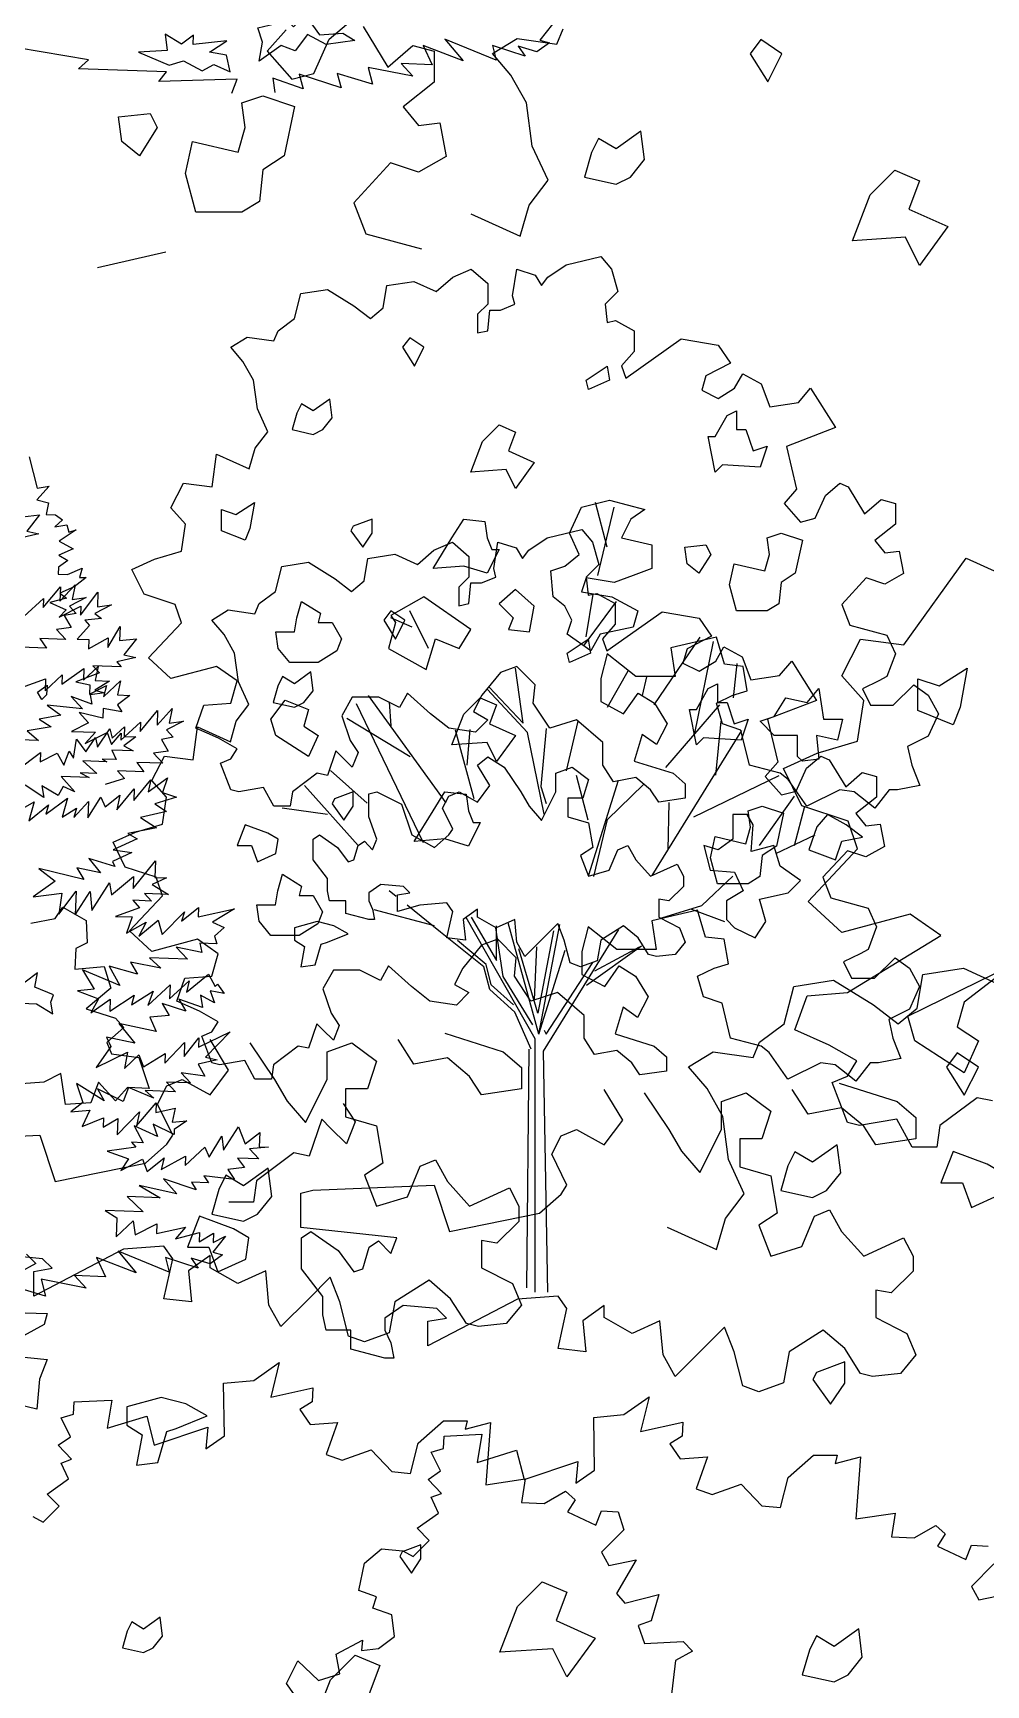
# Model space of a CAD drawing. Header units: inches. Extents: x -11 to 128, y 7 to 56.
# Drawn here: x 45.723 to 46.203, y 22.481 to 23.313 of the extents above; entities that cross this region are included whole.
import ezdxf

# ---------------------------------------------------------------- set-up
doc = ezdxf.new("R2010")
doc.units = ezdxf.units.IN
doc.header["$MEASUREMENT"] = 0
doc.layers.add('CAY', color=94, linetype='Continuous')
doc.layers.add('CAY-3', color=61, linetype='Continuous')
picture_1 = doc.add_image_def('image1.jpg', size_in_pixel=(1680, 1093))

# ---------------------------------------------------------------- blocks, each defined once
blk = doc.blocks.new('A$C76451831')
at = {"layer": 'CAY'}
for p, q in [((1171.5, 1857.3), (1178, 1895)), ((1178, 1895), (1223.4, 1902.1)), ((1223.4, 1902.1), (1261.1, 1885)), ((1022.3, 1839.6), (1033, 1881.5)), ((1033, 1881.5), (1077.8, 1888.5)), ((1077.8, 1888.5), (1122.6, 1860.8)), ((1122.6, 1860.8), (1150.3, 1839.6)), ((1150.3, 1839.6), (1171.5, 1857.3)), ((994.6, 1818.9), (1022.3, 1839.6)), ((987.6, 1801.8), (994.6, 1818.9)), ((915, 1791.2), (942.7, 1808.3)), ((942.7, 1808.3), (987.6, 1801.8)), ((935.7, 1767), (915, 1791.2)), ((953.4, 1735.8), (935.7, 1767)), ((959.8, 1687.4), (953.4, 1735.8)), ((977.5, 1649), (959.8, 1687.4)), ((956.3, 1621.3), (977.5, 1649)), ((946.3, 1586.5), (956.3, 1621.3)), ((890.9, 1611.3), (946.3, 1586.5)), ((1916.2, 1541.7), (1940.4, 1562.3)), ((1867.9, 1552.3), (1846.6, 1528.1)), ((1899.1, 1503.3), (1916.2, 1541.7)), ((1954.5, 1555.8), (1982.2, 1510.4)), ((2099.4, 1525.5), (2127.1, 1542.6)), ((2127.1, 1542.6), (2171.9, 1536.1)), ((2171.9, 1536.1), (2179, 1553.2)), ((1846.6, 1528.1), (1874.3, 1496.9)), ((1982.2, 1510.4), (2010, 1534.6)), ((2010, 1534.6), (2034.1, 1528.1)), ((2034.1, 1528.1), (2034.1, 1493.3)), ((2120, 1501.3), (2099.4, 1525.5)), ((1874.3, 1496.9), (1899.1, 1503.3)), ((2034.1, 1493.3), (1999.3, 1465.6)), ((2137.7, 1470.1), (2120, 1501.3)), ((1999.3, 1465.6), (2016.4, 1445)), ((2144.2, 1421.7), (2137.7, 1470.1)), ((2016.4, 1445), (2040.6, 1447.9)), ((2040.6, 1447.9), (2047.7, 1410.1)), ((2047.7, 1410.1), (2016.4, 1392.5)), ((2161.9, 1383.3), (2144.2, 1421.7)), ((1985.2, 1403.1), (1943.9, 1358.2)), ((2016.4, 1392.5), (1985.2, 1403.1)), ((2140.7, 1355.6), (2161.9, 1383.3)), ((1943.9, 1358.2), (1957.5, 1323.4)), ((2130.6, 1320.8), (2140.7, 1355.6)), ((2075.2, 1345.6), (2130.6, 1320.8)), ((1957.5, 1323.4), (2020, 1306.3)), ((1732.8, 1302.8), (1656.2, 1285.1)), ((5949.7, 1306.8), (5958.9, 1271.5)), ((5972.1, 1273.8), (5958.5, 1258.4)), ((5958.9, 1271.5), (5972.1, 1273.8)), ((5958.5, 1258.4), (5971.5, 1255.2)), ((5971.5, 1255.2), (5968.8, 1242.2)), ((5968.8, 1242.2), (5979.2, 1241.8)), ((5987.1, 1236.1), (5978.7, 1228.2)), ((5978.7, 1228.2), (5991.9, 1230.5)), ((5979.2, 1241.8), (5987.1, 1236.1)), ((6002.6, 1224.7), (5983.6, 1212.2)), ((5991.9, 1230.5), (5994.4, 1222.3)), ((5994.4, 1222.3), (6002.6, 1224.7)), ((5983.6, 1212.2), (5999.1, 1203.5)), ((5993.3, 1190.6), (5982.6, 1182.8)), ((5999.1, 1203.5), (5983, 1196.4)), ((5983, 1196.4), (5993.3, 1190.6)), ((5982.6, 1182.8), (5982.3, 1175.1)), ((5982.3, 1175.1), (5992.7, 1174.7)), ((5992.7, 1174.7), (6009.3, 1181.8)), ((6013.9, 1171.3), (6000.4, 1160.8)), ((6009.3, 1181.8), (6006.2, 1171.5)), ((6006.2, 1171.5), (6013.9, 1171.3)), ((6000.4, 1160.8), (5984.3, 1153.7)), ((5984.3, 1153.7), (5991.8, 1148)), ((6007.4, 1128.9), (6026.9, 1154.9)), ((6026.9, 1154.9), (6026.3, 1138.6)), ((5991.8, 1148), (5973, 1143.2)), ((5973, 1143.2), (5991.3, 1134.9)), ((5983.3, 1127), (6007.8, 1139.3)), ((5991.3, 1134.9), (5983.3, 1127)), ((6007.8, 1139.3), (6007.4, 1128.9)), ((6042.3, 1140.8), (6023.3, 1131)), ((6023.3, 1131), (6030.9, 1125.3)), ((6026.3, 1138.6), (6042.3, 1140.8)), ((6017.4, 1117.6), (6003.8, 1102.2)), ((6030.9, 1125.3), (6012.2, 1123.3)), ((6012.2, 1123.3), (6017.4, 1117.6)), ((6037.9, 1092.9), (6051.8, 1116.4)), ((6051.8, 1116.4), (6051.3, 1100.6)), ((6003.8, 1102.2), (6016.9, 1101.8)), ((6016.5, 1091.4), (6038.3, 1103.8)), ((6016.9, 1101.8), (6016.5, 1091.4)), ((6038.3, 1103.8), (6037.9, 1092.9)), ((6051.3, 1100.6), (6070.4, 1102.6)), ((6070.4, 1102.6), (6056.2, 1084.5)), ((6069.6, 1081.4), (6048.2, 1076.7)), ((6048.2, 1076.7), (6053, 1071.1)), ((6056.2, 1084.5), (6069.6, 1081.4)), ((6028.7, 1064.2), (6002.1, 1054.3)), ((6053, 1071.1), (6021.3, 1072.2)), ((6021.3, 1072.2), (6028.7, 1064.2)), ((6002.1, 1054.3), (6017.8, 1051)), ((6017.8, 1051), (6017.5, 1040.6)), ((6017.5, 1040.6), (6036.4, 1050.3)), ((6033.2, 1037.3), (6052.4, 1055.2)), ((6036.4, 1050.3), (6033.2, 1037.3)), ((6062.7, 1039), (6048.8, 1028.6)), ((6052.4, 1055.2), (6049.1, 1039.5)), ((6049.1, 1039.5), (6062.7, 1039)), ((2228.3, 971.5), (2215.1, 1021.6)), ((6032.8, 1024.2), (6032.4, 1013.3)), ((6053.9, 1020.7), (6032.8, 1024.2)), ((6048.8, 1028.6), (6053.9, 1020.7)), ((6074.5, 998.7), (6093.9, 1022)), ((6093.3, 1005.7), (6110.2, 1024.2)), ((6093.9, 1022), (6093.3, 1005.7)), ((6110.2, 1024.2), (6107, 1008)), ((2217.8, 939.8), (2236.3, 1016.3)), ((6016.3, 1008.4), (5997.4, 998.7)), ((6005.9, 1019.7), (6016.3, 1008.4)), ((6032.4, 1013.3), (6005.9, 1019.7)), ((6052.8, 988.6), (6074.8, 1009.1)), ((6074.8, 1009.1), (6074.5, 998.7)), ((6122.9, 1010.1), (6104, 1000.4)), ((6107, 1008), (6122.9, 1010.1)), ((5997.4, 998.7), (6024.1, 997.7)), ((6024.1, 997.7), (6012.8, 985)), ((6012.8, 985), (6037.3, 997.3)), ((6037.3, 997.3), (6042.2, 983.9)), ((6042.2, 983.9), (6053.1, 996.7)), ((6053.1, 996.7), (6052.8, 988.6)), ((6111.4, 992), (6098.2, 989.7)), ((6098.2, 989.7), (6105.9, 976.3)), ((6104, 1000.4), (6111.4, 992)), ((6105.9, 976.3), (6089.5, 974.1)), ((6089.5, 974.1), (6099.9, 962.9)), ((6056.8, 945.8), (6035.2, 938.9)), ((6078.3, 953.2), (6048.9, 954.2)), ((6048.9, 954.2), (6056.8, 945.8)), ((6070.5, 963.9), (6078.3, 953.2)), ((6099.9, 962.9), (6070.5, 963.9)), ((2201.9, 860.6), (2238.9, 910.7)), ((2204.6, 871.1), (2212.5, 918.7)), ((2009.3, 881.7), (1985.5, 892.2)), ((2027.8, 857.9), (2006.6, 900.2)), ((2281, 794.5), (2332.5, 870.4)), ((2326.2, 761), (2347.8, 865.6)), ((2491.6, 827), (2512.8, 868.3)), ((2512.8, 868.3), (2561.2, 861.8)), ((2134, 774), (2125.3, 835.7)), ((2370.1, 802.5), (2374.1, 840.9)), ((2228.6, 791.9), (2251.7, 832.8)), ((2268, 805.1), (2272.9, 825.9)), ((2516.4, 799.3), (2491.6, 827)), ((2047.7, 684.5), (1960.2, 805.1)), ((1985.8, 770.9), (1983.8, 797.9)), ((2138.7, 763.4), (2093.5, 812.2)), ((2095.8, 814.5), (2134, 774)), ((2509.3, 753.8), (2516.4, 799.3)), ((2007, 736.3), (1936.2, 779.1)), ((2022.3, 639.8), (1946.8, 795.6)), ((2294.3, 724.1), (2354.9, 794.5)), ((2079.1, 689), (2057.9, 766.3)), ((2071.1, 726.8), (2074.5, 766.9)), ((2157.5, 671.8), (2138.7, 763.4)), ((2159.9, 768.1), (2154, 702.8)), ((2182.7, 720.5), (2195.7, 776.4)), ((2278.7, 602.9), (2379.6, 765.8)), ((2350.1, 715.8), (2356.4, 776.4)), ((2463.9, 740.3), (2509.3, 753.8)), ((2426.2, 723.2), (2463.9, 740.3)), ((2446.8, 681.3), (2426.2, 723.2)), ((1958.8, 684.4), (1917.8, 720.8)), ((2207.6, 603.7), (2240.9, 709.9)), ((2228.7, 665.9), (2269.2, 705.2)), ((2325.4, 669), (2421.3, 715.4)), ((1948.8, 636.8), (1888.7, 704)), ((2154, 702.8), (2159.9, 684)), ((2399.3, 636.8), (2438.6, 692.2)), ((1914.2, 671.4), (1863.5, 678.5)), ((2296.7, 631.7), (2297.9, 685.1)), ((2438.6, 636.8), (2450, 680.8)), ((2498.7, 664.2), (2446.8, 681.3)), ((2213.4, 601.8), (2228.7, 665.9)), ((2509.3, 632.9), (2498.7, 664.2)), ((2417.8, 627.7), (2461.8, 648.6)), ((2334.4, 569.5), (2369.4, 602.2)), ((1991.5, 579.5), (1983.4, 586)), ((2034.5, 546.7), (1966.9, 564.4)), ((2041.2, 539.6), (2003.7, 569.7)), ((2289.6, 555.4), (2334.4, 569.5)), ((2323, 565.2), (2360, 551.4)), ((2089.9, 500.7), (2041.2, 539.6)), ((2147.3, 419.7), (2069.9, 556)), ((2075.8, 556.2), (2104.1, 507.8)), ((2102.9, 544.4), (2111.2, 489.7)), ((2104.1, 507.8), (2104.1, 546.7)), ((2151.6, 424.8), (2117.3, 549.9)), ((2168.2, 540.8), (2150.5, 448.4)), ((2151.6, 424.8), (2175, 548.1)), ((2156.8, 405.9), (2241.3, 542.4)), ((2092.3, 503.1), (2060.4, 530.2)), ((2150.5, 448.4), (2129.2, 520.8)), ((2146.9, 463.7), (2149.3, 523.1)), ((2151.6, 424.8), (2181.2, 519.2)), ((2205.1, 479.9), (2266.8, 524.3)), ((2214.5, 496), (2264.5, 523.1)), ((2096.6, 475.1), (2089.9, 500.7)), ((2098.2, 480.3), (2092.3, 503.1)), ((2159.9, 424.8), (2212.2, 505.4)), ((2111.2, 489.7), (2144.6, 435.4)), ((2124.5, 449.6), (2096.6, 475.1)), ((2123.3, 457.8), (2098.2, 480.3)), ((2143, 408.3), (2124.5, 449.6)), ((2157.5, 429.5), (2159.9, 424.8)), ((2138.3, 140.1), (2140.6, 408.3)), ((2147.3, 135.4), (2147.3, 419.7)), ((2161.5, 135.4), (2156.8, 405.9)), ((5756.7, 77.6), (5742.5, 59.6)), ((5693.7, 37.2), (5636.1, 60.6)), ((5636.1, 60.6), (5656.5, 36.3)), ((5753.3, 56.5), (5739.3, 46.5)), ((5742.5, 59.6), (5753.3, 56.5)), ((5236, 37.4), (5156.3, 51)), ((5224.8, 27.3), (5236, 37.4)), ((5656.5, 36.3), (5611.8, 53.7)), ((5611.8, 53.7), (5621.9, 32)), ((5726, 41.5), (5689.3, 53.7)), ((5689.3, 53.7), (5693.7, 37.2)), ((5739.3, 46.5), (5718.3, 52.7)), ((5718.3, 52.7), (5726, 41.5)), ((5323.5, 23.9), (5224.8, 27.3)), ((5314.9, 13.3), (5323.5, 23.9)), ((5472.5, 21.4), (5476.9, 4.9)), ((5519.5, 6.1), (5472.5, 21.4)), ((5515.1, 22.2), (5519.5, 6.1)), ((5554.6, 10.4), (5515.1, 22.2)), ((5600.2, 19.2), (5549.8, 29.1)), ((5549.8, 29.1), (5554.6, 10.4)), ((5621.9, 32), (5587.1, 33.3)), ((5587.1, 33.3), (5600.2, 19.2)), ((5402.9, 15.7), (5314.9, 13.3)), ((5396.9, 0), (5402.9, 15.7)), ((5476.9, 4.9), (5442.9, 17)), ((5442.9, 17), (5445, 1))]:
    blk.add_line(p, q, dxfattribs=at)
for points in [[(5010.2, 1892.9), (5020.7, 1882.3), (5001.7, 1871.8)], [(4996.5, 1827.5), (5033.4, 1826.4), (5030.2, 1813.8), (4995.4, 1794.8)], [(5000.7, 1777.9), (5033.4, 1774.7), (5024.9, 1752.6), (5021.8, 1718.9), (4988, 1727.3)], [(5017.5, 1598.4), (5029.1, 1592), (5047.1, 1610), (5033.4, 1623.7), (5057.6, 1640.6), (5049.2, 1658.5), (5060.8, 1662.7), (5046, 1678.5), (5059.7, 1688), (5049.2, 1709.1), (5062.9, 1713.3), (5063.9, 1727), (5106.1, 1729.1), (5100.9, 1697.5), (5145.2, 1711.2), (5153.6, 1678.5), (5213.7, 1698.6), (5211.6, 1674.3), (5232.7, 1689.1), (5231.6, 1748.1), (5265.4, 1751.3), (5293.9, 1771.3), (5284.4, 1732.3), (5331.8, 1742.9), (5330.8, 1727), (5317.1, 1718.6), (5328.7, 1701.7), (5359.3, 1703.8), (5346.6, 1668), (5364.5, 1661.6), (5397.2, 1673.2), (5420.4, 1649), (5441.5, 1646.9), (5450, 1680.6), (5478.4, 1705.9), (5504.8, 1705.9), (5502.7, 1696.5), (5531.2, 1703.8), (5525.9, 1634.2), (5570.2, 1640.6), (5566, 1614.2), (5591.3, 1613.1), (5615.5, 1626.8), (5626.1, 1617.3), (5617.7, 1603.6), (5649.3, 1588.9), (5655.6, 1604.7), (5674.6, 1603.6), (5680.9, 1583.6), (5655.6, 1558.3), (5664.1, 1543.5), (5694.7, 1549.8), (5672.5, 1511.9), (5682, 1501.3), (5720, 1510.8), (5711.5, 1481.3), (5696.8, 1476), (5704.1, 1456), (5747.4, 1458.1), (5757.9, 1447.5), (5738.9, 1437), (5733.7, 1392.7)], [(472, 1087.8), (463.5, 1099.4), (476.2, 1124.7), (499.4, 1102.6), (523.6, 1110), (519.4, 1132.1), (549, 1147.9), (547.9, 1136.3), (566.9, 1138.4), (584.8, 1152.1), (581.7, 1176.4), (560.6, 1183.8), (564.8, 1196.4), (544.7, 1203.8), (551.1, 1234.4), (570.1, 1250.2), (594.3, 1248.1), (605.9, 1241.8), (623.8, 1259.7), (610.1, 1273.4), (634.4, 1290.3), (625.9, 1308.2), (637.6, 1312.5), (622.8, 1328.3), (636.5, 1337.8), (625.9, 1358.9), (639.7, 1363.1), (640.7, 1376.8), (682.9, 1378.9), (677.6, 1347.3), (721.9, 1361), (730.4, 1328.3), (790.5, 1348.3), (788.4, 1324.1), (809.5, 1338.8), (808.4, 1397.9), (842.2, 1401.1), (870.6, 1421.1), (861.1, 1382.1), (908.6, 1392.6), (907.6, 1376.8), (893.8, 1368.4), (905.4, 1351.5), (936, 1353.6), (923.4, 1317.7), (941.3, 1311.4), (974, 1323), (997.2, 1298.7), (1018.3, 1296.6), (1026.7, 1330.4), (1055.2, 1355.7), (1081.6, 1355.7), (1079.5, 1346.2), (1107.9, 1353.6), (1102.7, 1284), (1147, 1290.3), (1142.7, 1263.9), (1168.1, 1262.9), (1192.3, 1276.6), (1202.9, 1267.1), (1194.4, 1253.4), (1226.1, 1238.6), (1232.4, 1254.5), (1251.4, 1253.4)], [(1257.7, 1233.4), (1232.4, 1208), (1240.8, 1193.3), (1271.4, 1199.6)], [(1572, 1005.6), (1591.1, 1007.7), (1576.9, 989.6), (1590.4, 986.4), (1568.9, 981.7)], [(1573.5, 893.6), (1595.6, 914.1), (1595.2, 903.7), (1614.6, 927.1), (1614, 910.8), (1631, 929.2), (1627.7, 913), (1643.6, 915.2), (1624.7, 905.4), (1632.1, 897), (1618.9, 894.7), (1626.6, 881.3), (1610.2, 879.2), (1620.7, 867.9), (1591.3, 868.9), (1599.1, 858.2), (1569.6, 859.3)], [(1570.8, 813.9), (1597.8, 823.8), (1597.4, 810.2), (1616.6, 828.2), (1616.2, 817.7), (1640.9, 835.5), (1640.4, 822.3), (1656.8, 837.6), (1653.5, 821.9), (1669.8, 821.3), (1653.1, 811), (1663.9, 807.9), (1648, 805.8), (1649.9, 795.3), (1626.6, 803.8), (1639.3, 790.2), (1599.5, 794.3), (1615, 782.9), (1590.8, 778.7), (1604.1, 770.1), (1577.2, 765.6), (1590, 754.7), (1558.3, 755.8)], [(1564.8, 720.7), (1592.2, 741.1), (1591.9, 730.6), (1610.8, 740.4), (1618.5, 727), (1624.5, 742.7), (1629.2, 734.8), (1632.6, 756), (1643, 742), (1654, 757.9), (1656.3, 747), (1670.2, 767.8), (1672.6, 757.3), (1686.6, 770), (1686.2, 759.1), (1699.3, 758.6), (1685.9, 748.7), (1696.1, 742.9), (1672.1, 743.7), (1677.2, 733.1), (1661.3, 733.7), (1666.6, 730.8), (1639.9, 731.7), (1655.3, 717.6), (1636.8, 718.2), (1647, 712.9), (1615.3, 714), (1630.6, 697.1), (1617.6, 703), (1611.9, 692.8), (1593.7, 703.8), (1595.9, 690.6), (1575.1, 704.5)], [(1563.1, 673.2), (1584.9, 685.6), (1579.1, 664.5), (1601.1, 682.3), (1598, 672), (1622.6, 689.7), (1616.4, 668.6), (1632.6, 678.5), (1629.6, 668.1), (1646.1, 686.1), (1645.4, 667.6), (1659.8, 691.1), (1664.9, 680), (1681.2, 693.1), (1677.9, 676.9), (1697.3, 700.2), (1696.8, 687.1), (1716.2, 710.4), (1713, 696.9), (1734.9, 712.5), (1729.3, 696.4), (1745, 690.8), (1720.7, 683.5), (1733.6, 674.9), (1704.3, 668.2), (1722.5, 656.7), (1690.1, 650.1), (1700.8, 644.3), (1673.6, 631.7), (1694.8, 628.7), (1673.2, 618.6), (1675.7, 613), (1646.5, 622.2), (1659.6, 605.9), (1633, 611.8), (1640.7, 598.4), (1590.4, 611), (1608.5, 596.8), (1583.9, 579.1), (1616.2, 583.4), (1612.6, 559.5), (1632.1, 585.5), (1631.2, 558.8), (1648, 585), (1649.9, 563.6), (1669.6, 594.7), (1671.9, 581.4), (1696.6, 601.9), (1696.1, 588.3), (1721.2, 619.6), (1720.6, 601), (1733.7, 600.6), (1717.6, 593), (1735.8, 581.9), (1709.1, 582.8), (1716.9, 574.4), (1695.7, 575.2), (1703.5, 566.7), (1676.5, 557.2), (1695, 556.6), (1688.9, 538.2), (1710.7, 550.6), (1702.4, 535), (1724.3, 552.8), (1728.8, 536.8), (1753.7, 562.3), (1750.6, 551.9), (1769.7, 567.1), (1769.3, 556.7), (1810, 565.7), (1785.4, 550.7), (1798.4, 544.8), (1787.6, 534.8), (1790, 526.5), (1771, 527.2), (1773.4, 516.7), (1744.6, 522.7), (1757.2, 509.1), (1714.7, 510.6), (1727.4, 499.2), (1693.2, 505.9), (1700.9, 492.5), (1669.1, 501.3), (1681.4, 479.5), (1639.5, 497.3), (1652.3, 475.6), (1633.6, 473.5), (1657.4, 464.5), (1648.7, 449), (1670.5, 464.1), (1670, 450.9), (1697.4, 468.6), (1694.3, 457.8), (1718.8, 473.3), (1712.8, 457.1), (1737.7, 480.3), (1737.1, 464.5), (1759.1, 485), (1755.9, 472), (1780.7, 492.4), (1788.3, 478.5), (1790.7, 481.2), (1798.5, 470.5), (1782.7, 473.7), (1787.7, 460), (1771.7, 468.7), (1773.9, 455), (1747.5, 464.1), (1755.2, 450.7), (1728.8, 459.3), (1736.5, 445.9), (1715.1, 443.9), (1722.2, 427.8), (1680, 437), (1698.2, 415), (1666.3, 421.6), (1671.3, 411), (1654.7, 387.5), (1689.7, 404.9), (1686.3, 386.4), (1702.7, 401.7), (1707.7, 388.4), (1732.3, 403.4), (1731.9, 392.6), (1754, 415.8), (1753.4, 400), (1770, 420.7), (1769.7, 410.3), (1805.2, 427.6), (1777.4, 399.1), (1790.4, 396), (1769, 391.3), (1776.7, 377.8), (1750.1, 381.5), (1760.6, 370.2), (1733.8, 371.2), (1743.9, 360.4), (1709.5, 361.6), (1719.6, 353.1), (1691, 365), (1685, 349.3), (1656.1, 363.5), (1663.8, 350.1), (1632.7, 369.7), (1639.7, 348.2), (1626.2, 337.8), (1647.6, 339.7), (1638.8, 321.5), (1663.1, 331), (1662.7, 320.6), (1679, 330.5), (1678.3, 311.9), (1703.2, 337.8), (1700, 322), (1722.2, 348), (1721.8, 337.1), (1743.2, 341.8), (1740, 326.1), (1756.3, 327.8), (1742.4, 317.8), (1742.2, 312.4), (1718.6, 324.1), (1723.6, 310.3), (1697.2, 322.1), (1707.5, 303.2), (1694.3, 303.7), (1699.1, 298), (1667.2, 293.7), (1691, 285.2), (1682.3, 271.9), (1706.8, 284.6), (1711.8, 270.9), (1730.9, 286.1), (1727.7, 273), (1755, 287.9), (1754.6, 277.5), (1776.6, 298.1), (1781.7, 287), (1795.6, 310.5), (1797.8, 294.6), (1814.6, 320.8), (1822.1, 301.9), (1838.4, 314.5), (1837.8, 298.6), (1848.2, 298.3), (1826.8, 296.3), (1837.3, 285.1), (1813.3, 285.9), (1821.1, 275.2), (1802.5, 273.1), (1809.8, 262), (1775.5, 265.9), (1780.6, 258), (1761.6, 258.7), (1766.8, 250.4), (1730.1, 262.5), (1745.3, 245.7), (1703.1, 255.3), (1726.6, 241.3), (1689.5, 242.6), (1707.5, 225.7), (1664.9, 227.2), (1677.8, 219), (1677, 197.7), (1696.2, 215.6), (1698.4, 199.7), (1722.9, 212), (1722.5, 201.1), (1754.9, 208.2), (1743.6, 195.4), (1770.5, 202.2), (1770.2, 191.8), (1786.4, 201.6), (1786, 191.2), (1799.9, 198.4), (1785.6, 180.3), (1796.4, 177.2), (1782.5, 167.3), (1761.4, 173.5), (1769.1, 162.3), (1732.4, 174.5), (1736.8, 158), (1679.2, 181.3), (1699.6, 157), (1654.9, 174.5), (1665, 152.8), (1630.2, 154), (1643.3, 140), (1592.9, 149.9), (1597.7, 131.1), (1558.2, 142.9)], [(5963.8, 1034.3), (5959.1, 1042.6), (5969.8, 1050.4), (5969.4, 1039.5), (5963.8, 1034.3)]]:
    blk.add_lwpolyline(points, dxfattribs=at)
for points in [[(1240.2, 1791.1), (1216.4, 1806.9), (1204.5, 1791.1), (1224.3, 1759.4)], [(1085.8, 1672.3), (1081.8, 1704), (1054.1, 1684.2), (1034.3, 1696), (1026.4, 1680.2), (1018.5, 1652.5), (1054.1, 1644.6), (1069.9, 1652.5)], [(5431.9, 1558.7), (5429.3, 1553.4), (5442.5, 1535), (5453, 1550.8), (5453, 1566.7)], [(2424.5, 1525.4), (2400.8, 1541.2), (2388.9, 1525.4), (2408.7, 1493.7)], [(5162.8, 1464.3), (5160.2, 1485.4), (5141.7, 1472.2), (5128.5, 1480.1), (5123.3, 1469.6), (5118, 1451.1), (5141.7, 1445.8), (5152.3, 1451.1)], [(1754.8, 1391.1), (1762.7, 1426.7), (1814.2, 1414.8), (1822.1, 1442.6), (1818.1, 1470.3), (1841.9, 1478.2), (1877.5, 1466.3), (1865.7, 1410.9), (1841.9, 1395), (1837.9, 1359.4), (1818.1, 1347.5), (1766.7, 1347.5)], [(1058.5, 1448.2), (1054.5, 1440.3), (1074.3, 1412.6), (1090.2, 1436.3), (1090.2, 1460.1)], [(1683.5, 1426.7), (1679.6, 1454.5), (1715.2, 1458.4), (1723.1, 1442.6), (1703.3, 1410.9)], [(2270.1, 1406.6), (2266.2, 1438.3), (2238.4, 1418.5), (2218.7, 1430.3), (2210.7, 1414.5), (2202.8, 1386.8), (2238.4, 1378.9), (2254.3, 1386.8)], [(5351.5, 1415.3), (5379.2, 1443), (5406.9, 1431.1), (5395, 1399.4), (5438.6, 1379.6), (5406.9, 1336.1), (5391, 1367.8), (5331.7, 1363.8)], [(2523.5, 1367), (2551.2, 1394.7), (2578.9, 1382.8), (2567, 1351.1), (2610.6, 1331.3), (2578.9, 1287.8), (2563.1, 1319.5), (2503.7, 1315.5)], [(1914.2, 715.4), (1902.8, 717.8), (1874.9, 696.9), (1872.6, 680.8), (1854.1, 680.8), (1842.7, 701.7), (1814.8, 696.9), (1805.7, 699.3), (1794.3, 729.2), (1805.7, 733.9), (1812.8, 745.3), (1792, 757.1), (1766.4, 768.5), (1775.5, 794.1), (1805.7, 796.4), (1812.8, 821.6), (1789.6, 837.7), (1738.5, 824), (1713.4, 847.2), (1750.3, 886.5), (1743.2, 907.3), (1708.6, 918.7), (1694.9, 946.6), (1720, 958), (1750.3, 967.1), (1755, 997.4), (1738.5, 1015.9), (1752.7, 1043.4), (1784.9, 1039.1), (1789.6, 1076), (1826.6, 1059.5), (1833.2, 1082.7), (1847.4, 1101.2), (1835.6, 1126.7), (1831.3, 1159), (1819.5, 1179.8), (1805.7, 1196), (1824.2, 1207.4), (1854.1, 1203), (1858.8, 1214.4), (1877.3, 1228.2), (1884.3, 1256.1), (1914.2, 1260.8), (1944.1, 1242.4), (1962.6, 1228.2), (1976.7, 1240), (1981, 1265.2), (2011.3, 1269.9), (2036.5, 1258.5), (2054.9, 1274.6), (2075.8, 1283.7), (2094.3, 1267.5), (2094.3, 1244.3), (2082.9, 1232.9), (2082.9, 1212.1), (2094.3, 1214.4), (2096.6, 1237.6), (2108.4, 1237.6), (2124.5, 1244.3), (2122.2, 1253.8), (2126.9, 1283.7), (2147.3, 1277), (2154.4, 1265.2), (2161.5, 1274.6), (2182.3, 1288.4), (2221.2, 1297.8), (2233, 1283.7), (2240.1, 1258.5), (2225.9, 1244.3), (2228.3, 1223.9), (2237.7, 1225.8), (2258.6, 1214.4), (2258.6, 1191.2), (2244.4, 1175.1), (2249.1, 1161.4), (2311.2, 1205.4), (2352.9, 1198.3), (2366.7, 1177.9), (2339.1, 1163.7), (2334.4, 1147.6), (2352.9, 1138.5), (2371.4, 1149.9), (2380.4, 1166.1), (2401.2, 1154.7), (2410.7, 1129.1), (2442.9, 1133.8), (2456.7, 1149.9), (2484.6, 1105.9), (2429.6, 1084.7), (2441, 1036.7), (2426.8, 1020.6), (2445.3, 999.7), (2461.8, 1004.1), (2473.2, 1029.6), (2489.3, 1043.4), (2498.7, 1039.1), (2517.2, 1008.8), (2535.7, 1024.9), (2551.8, 1020.6), (2551.8, 997.4), (2528.6, 978.9), (2540, 965.1), (2556.1, 967.1), (2560.8, 941.9), (2540, 930.1), (2519.2, 937.2), (2491.7, 907.3), (2500.7, 884.1), (2542.4, 872.7), (2551.8, 851.9), (2542.4, 826.3), (2533.3, 821.6), (2514.8, 812.5), (2523.9, 794.1), (2549.4, 794.1), (2572.6, 816.9), (2588.7, 805.5), (2600.1, 784.6), (2588.7, 759.5), (2565.6, 747.7), (2570.3, 726.8), (2579.3, 704), (2554.2, 699.3), (2544.7, 699.3), (2528.6, 678.5), (2505.4, 696.9), (2489.3, 699.3), (2452.3, 680.8), (2431.5, 710.7), (2422.5, 717.8), (2387.9, 726.8), (2378.5, 766.1), (2357.6, 773.2), (2350.9, 796.4), (2369.4, 805.5), (2385.5, 810.2), (2380.8, 837.7), (2360, 840.1), (2350.9, 870.4), (2299.8, 858.6), (2304.6, 826.3), (2260.5, 826.3), (2228.3, 851.9), (2221.2, 824), (2221.2, 798.4), (2246.8, 784.6), (2262.9, 807.8), (2281.4, 796.4), (2295.5, 773.2), (2283.7, 750), (2267.6, 761.4), (2258.6, 731.5), (2302.2, 717.8), (2316, 706), (2316, 689.9), (2286.1, 685.5), (2277, 699.3), (2260.5, 713.1), (2235.4, 708.3), (2223.6, 726.8), (2223.6, 752.4), (2193.7, 777.9), (2163.8, 768.5), (2145.4, 796.4), (2147.3, 816.9), (2126.9, 837.7), (2108.4, 831), (2087.6, 805.5), (2078.1, 787), (2094.3, 777.9), (2080.5, 763.8), (2050.6, 768.5), (2029.8, 784.6), (2004.2, 807.8), (1995.2, 791.7), (1972, 803.1), (1942.1, 803.1), (1930.3, 782.3), (1939.8, 754.7), (1948.8, 741), (1942.1, 724.5), (1930.3, 736.3), (1923.7, 742.9)], [(722.8, 1185.8), (750.5, 1213.5), (778.2, 1201.7), (766.3, 1170), (809.9, 1150.2), (778.2, 1106.6), (762.4, 1138.3), (703, 1134.3)], [(2022.5, 1195.9), (2006.6, 1206.4), (1998.7, 1195.9), (2011.9, 1174.8)], [(2220.4, 1169.5), (2228.3, 1174.8), (2231, 1158.9), (2207.2, 1148.4), (2204.6, 1158.9)], [(1109.9, 1128.8), (1106, 1160.5), (1078.3, 1140.7), (1058.5, 1152.6), (1050.5, 1136.7), (1042.6, 1109), (1078.3, 1101.1), (1094.1, 1109)], [(1919.5, 1116.7), (1916.9, 1137.8), (1898.4, 1124.6), (1885.2, 1132.5), (1880, 1122), (1874.7, 1103.5), (1898.4, 1098.2), (1909, 1103.5)], [(2362.9, 1119.3), (2373.5, 1124.6), (2373.5, 1103.5), (2384.1, 1103.5), (2392, 1079.7), (2407.8, 1085), (2399.9, 1061.2), (2357.7, 1063.9), (2349.7, 1055.9), (2341.8, 1095.6), (2349.7, 1095.6)], [(2088.5, 1090.3), (2106.9, 1108.8), (2125.4, 1100.8), (2117.5, 1079.7), (2146.5, 1066.5), (2125.4, 1037.5), (2114.9, 1058.6), (2075.3, 1055.9)], [(1795.5, 989.9), (1795.5, 1013.7), (1811.3, 1008.4), (1832.5, 1021.6), (1827.2, 992.6), (1821.9, 979.4)], [(2209.9, 855.3), (2183.5, 873.8), (2188.8, 889.6), (2180.8, 905.5), (2167.6, 916), (2165, 945.1), (2180.8, 950.3), (2196.7, 963.5), (2186.1, 987.3), (2199.3, 1016.3), (2231, 1024.3), (2270.6, 1013.7), (2254.7, 1003.1), (2244.2, 982), (2278.5, 974.1), (2278.5, 947.7), (2257.4, 939.8), (2236.3, 931.9), (2204.6, 937.1), (2199.3, 921.3), (2233.6, 916), (2262.7, 900.2), (2257.4, 881.7), (2220.4, 873.8)], [(1943.3, 995.2), (1940.7, 989.9), (1953.9, 971.5), (1964.4, 987.3), (1964.4, 1003.1)], [(2054.1, 982), (2067.3, 1003.1), (2091.1, 1000.5), (2093.7, 982), (2099, 968.8), (2106.9, 968.8), (2093.7, 942.4), (2067.3, 950.3), (2033, 947.7)], [(2365.6, 929.2), (2370.9, 953), (2405.2, 945.1), (2410.4, 963.5), (2407.8, 982), (2423.6, 987.3), (2447.4, 979.4), (2439.5, 942.4), (2423.6, 931.9), (2421, 908.1), (2407.8, 900.2), (2373.5, 900.2)], [(2318.1, 953), (2315.4, 971.5), (2339.2, 974.1), (2344.5, 963.5), (2331.3, 942.4)], [(1903.7, 887), (1919.5, 887), (1930.1, 868.5), (1924.8, 855.3), (1903.7, 842.1), (1872, 842.1), (1858.8, 857.9), (1856.2, 876.4), (1877.3, 876.4), (1880, 892.2), (1885.2, 910.7), (1906.4, 897.5)], [(2062.1, 857.9), (2075.3, 879), (2022.5, 916), (1985.5, 894.9), (1990.8, 887), (1982.9, 857.9), (2025.1, 834.2), (2035.7, 868.5)], [(2141.2, 876.4), (2146.5, 905.5), (2125.4, 923.9), (2106.9, 908.1), (2122.8, 892.2), (2117.5, 879)], [(2577.1, 788.1), (2577.1, 823.8), (2600.8, 815.8), (2632.5, 835.6), (2624.6, 792.1), (2616.7, 772.3)], [(1856.2, 760.2), (1850.9, 778.7), (1866.8, 799.8), (1893.2, 789.3), (1887.9, 770.8), (1903.7, 760.2), (1893.2, 736.5)], [(2415.7, 781.4), (2428.9, 802.5), (2452.7, 797.2), (2465.9, 813), (2471.2, 778.7), (2492.3, 778.7), (2487, 755), (2463.2, 760.2), (2465.9, 733.8), (2447.4, 731.2), (2442.1, 736.5), (2442.1, 760.2), (2415.7, 760.2), (2399.9, 776.1)], [(1999.5, 590.8), (1974.4, 593.1), (1960.6, 583.7), (1960.6, 574.6), (1964.9, 565.2), (1967.3, 553.8), (1960.6, 553.8), (1935.1, 560.5), (1935.1, 574.6), (1916.6, 574.6), (1914.2, 586), (1914.2, 599.8), (1898.1, 620.6), (1898.1, 643.8), (1905.2, 648.6), (1925.6, 634.4), (1937.4, 618.3), (1944.1, 620.6), (1948.8, 636.8), (1955.9, 641.5), (1964.9, 632), (1969.6, 643.8), (1960.6, 669), (1960.6, 694.6), (1969.6, 696.9), (1997.6, 683.2), (2009, 648.6), (2034.5, 634.4), (2050.6, 648.6), (2054.9, 655.2), (2043.5, 678.5), (2050.6, 692.2), (2062, 696.9), (2082.9, 685.5), (2096.6, 704), (2082.9, 726.8), (2094.3, 736.3), (2112.7, 724.5), (2131.2, 696.9), (2140.6, 680.8), (2154.4, 664.7), (2170.5, 696.9), (2170.5, 717.8), (2189, 724.5), (2207.5, 710.7), (2200.8, 689.9), (2184.3, 689.9), (2184.3, 669), (2207.5, 662.3), (2212.2, 634.4), (2198.4, 625.4), (2207.5, 602.2), (2230.7, 609.2), (2240.1, 632), (2251.5, 636.8), (2260.5, 620.6), (2277, 602.2), (2306.9, 615.9), (2314, 602.2), (2314, 590.8), (2297.5, 574.6), (2286.1, 576.6), (2286.1, 556.2), (2309.3, 544.4), (2316, 528.2), (2304.6, 514.5), (2283.7, 512.1), (2274.7, 514.5), (2262.9, 533), (2246.8, 546.7), (2221.2, 530.6), (2216.9, 507.4), (2198.4, 500.7), (2186.6, 505), (2179.9, 530.6), (2172.9, 549.1), (2156.8, 533), (2135.9, 512.1), (2126.9, 528.2), (2124.5, 553.8), (2103.7, 544.4), (2082.9, 556.2), (2082.9, 565.2), (2066.7, 553.8), (2069.1, 530.6), (2048.3, 533), (2054.9, 562.8), (2048.3, 572.3), (2018, 569.9), (1992.8, 562.8), (1992.8, 581.3), (2006.6, 583.7)], [(2392.2, 660), (2385.5, 671.4), (2369.4, 671.4), (2369.4, 643.8), (2352.9, 632), (2336.8, 636.8), (2343.9, 609.2), (2371.4, 606.9), (2380.8, 586), (2362.3, 574.6), (2362.3, 553.8), (2371.4, 544.4), (2394.6, 533), (2406.4, 551.4), (2399.3, 576.6), (2431.5, 583.7), (2445.3, 597.4), (2422.5, 613.6), (2415.4, 636.8), (2389.8, 630.1)], [(2475.5, 671.4), (2463.7, 657.6), (2454.7, 632), (2484.6, 620.6), (2491.7, 641.5), (2514.8, 646.2), (2496.4, 660)], [(1603.8, 461), (1606.8, 469), (1585.8, 477.9), (1589, 493.7), (1575.1, 483.3), (1551.6, 486.8), (1551.4, 479.1), (1527.5, 482.7), (1542.8, 468.5), (1569.5, 467.6), (1553, 460.5), (1587.8, 459.2), (1606, 447.7)], [(1809, 206.5), (1770.6, 220.7), (1757.1, 185.9), (1781.3, 185.9), (1791.3, 158.2), (1822.5, 172.3), (1826.1, 196.5)], [(5431.1, 57.3), (5426.2, 73.3), (5445, 78.1), (5445.6, 96.7), (5466.2, 74.6), (5479.7, 87.3), (5495.3, 65.5), (5521.6, 67.3), (5535, 59.1), (5502.6, 54.8), (5481.7, 65.9), (5467.9, 47.8), (5452.3, 53.8), (5427.7, 36.1)], [(5395.1, 24.1), (5390.7, 42.8), (5371.8, 46.2), (5391.3, 58.7), (5353.5, 54.6), (5353.9, 65.4), (5340.4, 55), (5322.2, 66.5), (5324.3, 47.9), (5292.1, 46.3), (5326.4, 31.5), (5342.5, 36.4), (5363.4, 25.2), (5376.8, 32.4)]]:
    blk.add_lwpolyline(points, close=True, dxfattribs=at)
at = {"layer": 'CAY-3'}
for p, q in [((2561.2, 861.8), (2631.1, 959.1)), ((2631.1, 959.1), (2686.6, 934.3)), ((6577.4, 899), (6564.2, 949.2)), ((6173.4, 618.5), (6152.8, 652.7)), ((6197.6, 649.2), (6225.3, 607.9)), ((6284.2, 639.1), (6312, 649.2)), ((6312, 649.2), (6339.7, 628.5)), ((6381.5, 625), (6363.8, 652.7)), ((6416.3, 659.8), (6481.8, 639.1)), ((2453.9, 573.9), (2509.3, 632.9)), ((6284.2, 607.9), (6284.2, 639.1)), ((6419.3, 632.1), (6381.5, 625)), ((6444, 611.4), (6419.3, 632.1)), ((6481.8, 639.1), (6502.4, 621.4)), ((6152.8, 590.8), (6173.4, 618.5)), ((6339.7, 628.5), (6329.6, 597.3)), ((6502.4, 621.4), (6502.4, 597.3)), ((6093.8, 580.2), (6104.4, 600.8)), ((6104.4, 600.8), (6121.5, 607.9)), ((6121.5, 607.9), (6152.8, 590.8)), ((6225.3, 607.9), (6239.4, 583.7)), ((6260.1, 559.5), (6284.2, 607.9)), ((6304.9, 597.3), (6304.9, 566)), ((6329.6, 597.3), (6304.9, 597.3)), ((6457.6, 590.8), (6444, 611.4)), ((6502.4, 597.3), (6457.6, 590.8)), ((6110.9, 545.4), (6093.8, 580.2)), ((6239.4, 583.7), (6260.1, 559.5)), ((2491.6, 539.1), (2453.9, 573.9)), ((2568.3, 559.8), (2491.6, 539.1)), ((2603, 535.6), (2568.3, 559.8)), ((6304.9, 566), (6339.7, 556)), ((5825.7, 539.8), (5961.9, 545.3)), ((5961.9, 545.3), (5979, 493.4)), ((6104.4, 535.3), (6110.9, 545.4)), ((6339.7, 556), (6346.7, 514.1)), ((2498.1, 471.6), (2603, 535.6)), ((6080.2, 514.1), (6104.4, 535.3)), ((5979, 493.4), (6080.2, 514.1)), ((6346.7, 514.1), (6326.1, 500.5)), ((6374.5, 476.3), (6388.6, 510.6)), ((6388.6, 510.6), (6405.7, 517.6)), ((6405.7, 517.6), (6419.3, 493.4)), ((6326.1, 500.5), (6339.7, 465.7)), ((6419.3, 493.4), (6444, 465.7)), ((6444, 465.7), (6488.8, 486.4)), ((6488.8, 486.4), (6499.5, 465.7)), ((2439.1, 429.8), (2452.7, 468.1)), ((2452.7, 468.1), (2498.1, 471.6)), ((6339.7, 465.7), (6374.5, 476.3)), ((6499.5, 465.7), (6499.5, 448.6)), ((6499.5, 448.6), (6474.7, 424.4)), ((2477.5, 412.7), (2439.1, 429.8)), ((6457.6, 427.4), (6457.6, 396.7)), ((6474.7, 424.4), (6457.6, 427.4)), ((2508.7, 395), (2477.5, 412.7)), ((5964.9, 406.7), (5927.1, 410.3)), ((6055.5, 417.4), (5954.9, 364.8)), ((6100.9, 420.9), (6055.5, 417.4)), ((6110.9, 406.7), (6100.9, 420.9)), ((6152.8, 410.3), (6128.6, 393.2)), ((6152.8, 396.7), (6152.8, 410.3)), ((2498.1, 377.9), (2508.7, 395)), ((5954.9, 392.6), (5975.5, 396.1)), ((5954.9, 364.8), (5954.9, 392.6)), ((5975.5, 396.1), (5964.9, 406.7)), ((6100.9, 361.9), (6110.9, 406.7)), ((6128.6, 393.2), (6132.1, 358.4)), ((6184, 379), (6152.8, 396.7)), ((6215.3, 393.2), (6184, 379)), ((6218.8, 354.8), (6215.3, 393.2)), ((6457.6, 396.7), (6492.4, 379)), ((2481, 370.8), (2498.1, 377.9)), ((6287.8, 386.1), (6263.6, 361.9)), ((6298.4, 358.4), (6287.8, 386.1)), ((6398.6, 382.6), (6360.3, 358.4)), ((6422.8, 361.9), (6398.6, 382.6)), ((6492.4, 379), (6502.4, 354.8)), ((2245.7, 328.6), (2225, 362.9)), ((2269.8, 359.3), (2297.6, 318)), ((2356.5, 349.3), (2384.2, 359.3)), ((2384.2, 359.3), (2411.9, 338.7)), ((2453.8, 335.1), (2436.1, 362.9)), ((2498.1, 326), (2481, 370.8)), ((2488.6, 369.9), (2554, 349.3)), ((2643.7, 353.7), (2601.9, 322.4)), ((2660.8, 350.1), (2643.7, 353.7)), ((6132.1, 358.4), (6100.9, 361.9)), ((6232.4, 330.6), (6218.8, 354.8)), ((6263.6, 361.9), (6232.4, 330.6)), ((6308.4, 320), (6298.4, 358.4)), ((6360.3, 358.4), (6353.8, 323.6)), ((6440.5, 334.2), (6422.8, 361.9)), ((6502.4, 354.8), (6485.3, 334.2)), ((1932.1, 347.2), (1945.6, 326.5)), ((2356.5, 318), (2356.5, 349.3)), ((2411.9, 338.7), (2401.9, 307.4)), ((2491.5, 342.2), (2453.8, 335.1)), ((2516.3, 321.6), (2491.5, 342.2)), ((2554, 349.3), (2574.7, 331.6)), ((6454.1, 330.6), (6440.5, 334.2)), ((6485.3, 334.2), (6454.1, 330.6)), ((1908, 329.4), (1893.8, 288.2)), ((1917.9, 319.4), (1908, 329.4)), ((1935.6, 301.8), (1917.9, 319.4)), ((1945.6, 326.5), (1935.6, 301.8)), ((2176.7, 310.9), (2193.8, 318)), ((2193.8, 318), (2225, 300.9)), ((2225, 300.9), (2245.7, 328.6)), ((2297.6, 318), (2311.7, 293.8)), ((2332.3, 269.7), (2356.5, 318)), ((2511.7, 322.4), (2498.1, 326)), ((2553.5, 329.5), (2511.7, 322.4)), ((2529.9, 300.9), (2516.3, 321.6)), ((2570.6, 298.2), (2553.5, 329.5)), ((2574.7, 331.6), (2574.7, 307.4)), ((2601.9, 322.4), (2598.3, 298.2)), ((6326.1, 313.5), (6308.4, 320)), ((6353.8, 323.6), (6326.1, 313.5)), ((2166.1, 290.3), (2176.7, 310.9)), ((2377.2, 307.4), (2377.2, 276.1)), ((2401.9, 307.4), (2377.2, 307.4)), ((2574.7, 307.4), (2529.9, 300.9)), ((2598.3, 298.2), (2570.6, 298.2)), ((1876.7, 291.7), (1834.8, 260.5)), ((1893.8, 288.2), (1876.7, 291.7)), ((2183.2, 255.5), (2166.1, 290.3)), ((2311.7, 293.8), (2332.3, 269.7)), ((1834.8, 260.5), (1831.3, 236.3)), ((2377.2, 276.1), (2411.9, 266.1)), ((2411.9, 266.1), (2419, 224.2)), ((1884.4, 246.4), (1898, 249.9)), ((1884.4, 208.1), (1884.4, 246.4)), ((1898, 249.9), (2034.2, 255.5)), ((2034.2, 255.5), (2051.3, 203.6)), ((2152.5, 224.2), (2176.7, 245.5)), ((2176.7, 245.5), (2183.2, 255.5)), ((1831.3, 236.3), (1803.5, 236.3)), ((2051.3, 203.6), (2152.5, 224.2)), ((2419, 224.2), (2398.4, 210.7)), ((2460.9, 220.7), (2478, 227.8)), ((2478, 227.8), (2491.5, 203.6)), ((1992.3, 196.5), (1884.4, 208.1)), ((2398.4, 210.7), (2411.9, 175.9)), ((2446.7, 186.5), (2460.9, 220.7)), ((1885, 196.5), (1895.6, 203.6)), ((1885, 161.7), (1885, 196.5)), ((1895.6, 203.6), (1926.3, 182.3)), ((1954, 161.7), (1961.1, 185.9)), ((1961.1, 185.9), (1971.7, 193)), ((1971.7, 193), (1985.3, 178.8)), ((1985.3, 178.8), (1992.3, 196.5)), ((2411.9, 175.9), (2446.7, 186.5)), ((2491.5, 203.6), (2516.3, 175.9)), ((2516.3, 175.9), (2561.1, 196.5)), ((2561.1, 196.5), (2571.7, 175.9)), ((1926.3, 182.3), (1944, 158.2)), ((2571.7, 175.9), (2571.7, 158.8)), ((1909.2, 130.4), (1885, 161.7)), ((1944, 158.2), (1954, 161.7)), ((2571.7, 158.8), (2547, 134.6)), ((1909.2, 109.8), (1909.2, 130.4)), ((2173.1, 131), (2127.7, 127.5)), ((2183.2, 116.9), (2173.1, 131)), ((2529.9, 137.5), (2529.9, 106.9)), ((2547, 134.6), (2529.9, 137.5)), ((1999.4, 120.4), (1978.8, 106.3)), ((2037.1, 116.9), (1999.4, 120.4)), ((2127.7, 127.5), (2027.1, 75)), ((2047.8, 106.3), (2037.1, 116.9)), ((2173.1, 72.1), (2183.2, 116.9)), ((2225, 120.4), (2200.9, 103.3)), ((2225, 106.9), (2225, 120.4)), ((1912.7, 92.7), (1909.2, 109.8)), ((1978.8, 106.3), (1978.8, 92.7)), ((2027.1, 102.7), (2047.8, 106.3)), ((2027.1, 75), (2027.1, 102.7)), ((2200.9, 103.3), (2204.4, 68.5)), ((2256.3, 89.2), (2225, 106.9)), ((2287.5, 103.3), (2256.3, 89.2)), ((2291.1, 65), (2287.5, 103.3)), ((2360.1, 96.2), (2335.9, 72.1)), ((2370.7, 68.5), (2360.1, 96.2)), ((2529.9, 106.9), (2564.7, 89.2)), ((1940.4, 92.7), (1912.7, 92.7)), ((1940.4, 71.5), (1940.4, 92.7)), ((1978.8, 92.7), (1985.3, 78.5)), ((1985.3, 78.5), (1988.8, 61.4)), ((2470.9, 92.7), (2432.6, 68.5)), ((2495.1, 72.1), (2470.9, 92.7)), ((2564.7, 89.2), (2574.7, 65)), ((1978.8, 61.4), (1940.4, 71.5)), ((1988.8, 61.4), (1978.8, 61.4)), ((2204.4, 68.5), (2173.1, 72.1)), ((2304.6, 40.8), (2291.1, 65)), ((2335.9, 72.1), (2304.6, 40.8)), ((2380.7, 30.2), (2370.7, 68.5)), ((2432.6, 68.5), (2426.1, 33.7)), ((2512.8, 44.3), (2495.1, 72.1)), ((2574.7, 65), (2557.6, 44.3)), ((2526.3, 40.8), (2512.8, 44.3)), ((2557.6, 44.3), (2526.3, 40.8)), ((2398.4, 23.7), (2380.7, 30.2)), ((2426.1, 33.7), (2398.4, 23.7))]:
    blk.add_line(p, q, dxfattribs=at)
for points in [[(6263.3, 643), (6251.9, 645.3), (6224, 624.5), (6221.6, 608.3), (6203.1, 608.3), (6191.7, 629.2), (6163.8, 624.5), (6154.8, 626.8), (6143.4, 656.7), (6154.8, 661.4), (6161.9, 672.8), (6141, 684.6), (6115.5, 696), (6124.5, 721.6), (6154.8, 724), (6161.9, 749.1), (6138.7, 765.3), (6087.6, 751.5), (6062.4, 774.7), (6099.4, 814), (6092.3, 834.9), (6057.7, 846.3), (6043.9, 874.2), (6069.1, 885.6), (6099.4, 894.6), (6104.1, 924.9), (6087.6, 943.4), (6101.7, 970.9), (6134, 966.6), (6138.7, 1003.6), (6175.6, 987), (6182.3, 1010.2), (6196.5, 1028.7), (6184.7, 1054.3), (6180.3, 1086.5), (6168.5, 1107.4), (6154.8, 1123.5), (6173.3, 1134.9), (6203.1, 1130.6), (6207.9, 1142), (6226.3, 1155.7), (6233.4, 1183.7), (6263.3, 1188.4), (6293.2, 1169.9), (6311.6, 1155.7), (6325.8, 1167.5), (6330.1, 1192.7), (6360.4, 1197.4), (6385.5, 1186), (6404, 1202.1), (6424.8, 1211.2), (6443.3, 1195.1), (6443.3, 1171.9), (6431.9, 1160.5), (6431.9, 1139.6), (6443.3, 1142), (6445.7, 1165.2), (6457.5, 1165.2), (6473.6, 1171.9), (6471.2, 1181.3), (6475.9, 1211.2), (6496.4, 1204.5), (6503.5, 1192.7), (6510.5, 1202.1), (6531.4, 1215.9), (6570.3, 1225.3), (6582.1, 1211.2), (6589.1, 1186), (6575, 1171.9), (6577.4, 1151.4), (6586.8, 1153.4), (6607.6, 1142), (6607.6, 1118.8), (6593.5, 1102.7), (6598.2, 1088.9), (6660.3, 1132.9), (6702, 1125.9), (6715.7, 1105.4), (6688.2, 1091.2), (6683.5, 1075.1), (6702, 1066.1), (6720.4, 1077.5), (6729.5, 1093.6), (6750.3, 1082.2), (6759.7, 1056.6), (6792, 1061.4), (6805.7, 1077.5), (6833.6, 1033.4), (6778.6, 1012.2), (6790, 964.2), (6775.9, 948.1), (6794.3, 927.3), (6810.8, 931.6), (6822.2, 957.2), (6838.4, 970.9), (6847.8, 966.6), (6866.3, 936.3), (6884.7, 952.4), (6900.9, 948.1), (6900.9, 924.9), (6877.7, 906.4), (6889.1, 892.7), (6905.2, 894.6), (6909.9, 869.5), (6889.1, 857.7), (6868.2, 864.7), (6840.7, 834.9), (6849.8, 811.7), (6891.4, 800.2), (6900.9, 779.4), (6891.4, 753.8), (6882.4, 749.1), (6863.9, 740.1), (6872.9, 721.6), (6898.5, 721.6), (6921.7, 744.4), (6937.8, 733), (6949.2, 712.2), (6937.8, 687), (6914.6, 675.2), (6919.3, 654.4), (6928.4, 631.5), (6903.2, 626.8), (6893.8, 626.8), (6877.7, 606), (6854.5, 624.5), (6838.4, 626.8), (6801.4, 608.3), (6780.6, 638.2), (6771.5, 645.3), (6736.9, 654.4), (6727.5, 693.7), (6706.7, 700.8), (6700, 724), (6718.5, 733), (6734.6, 737.7), (6729.9, 765.3), (6709, 767.6), (6700, 797.9), (6648.9, 786.1), (6653.6, 753.8), (6609.6, 753.8), (6577.4, 779.4), (6570.3, 751.5), (6570.3, 725.9), (6595.8, 712.2), (6611.9, 735.4), (6630.4, 724), (6644.6, 700.8), (6632.8, 677.6), (6616.7, 689), (6607.6, 659.1), (6651.2, 645.3), (6665, 633.5), (6665, 617.4), (6635.1, 613.1), (6626.1, 626.8), (6609.6, 640.6), (6584.4, 635.9), (6572.6, 654.4), (6572.6, 679.9), (6542.8, 705.5), (6512.9, 696), (6494.4, 724), (6496.4, 744.4), (6475.9, 765.3), (6457.5, 758.6), (6436.6, 733), (6427.2, 714.5), (6443.3, 705.5), (6429.6, 691.3), (6399.7, 696), (6378.8, 712.2), (6353.3, 735.4), (6344.3, 719.2), (6321.1, 730.6), (6291.2, 730.6), (6279.4, 709.8), (6288.8, 682.3), (6297.9, 668.5), (6291.2, 652), (6279.4, 663.8), (6272.8, 670.4)], [(6371.5, 1123.4), (6355.7, 1134), (6347.8, 1123.4), (6361, 1102.3)], [(6569.5, 1097), (6577.4, 1102.3), (6580, 1086.5), (6556.3, 1075.9), (6553.6, 1086.5)], [(6268.6, 1044.2), (6266, 1065.3), (6247.5, 1052.1), (6234.3, 1060.1), (6229, 1049.5), (6223.7, 1031), (6247.5, 1025.7), (6258, 1031)], [(6712, 1046.9), (6722.6, 1052.1), (6722.6, 1031), (6733.1, 1031), (6741, 1007.2), (6756.9, 1012.5), (6748.9, 988.8), (6706.7, 991.4), (6698.8, 983.5), (6690.9, 1023.1), (6698.8, 1023.1)], [(6437.5, 1017.8), (6456, 1036.3), (6474.5, 1028.4), (6466.5, 1007.2), (6495.6, 994), (6474.5, 965), (6463.9, 986.1), (6424.3, 983.5)], [(6292.4, 922.8), (6289.7, 917.5), (6302.9, 899), (6313.5, 914.8), (6313.5, 930.7)], [(6403.2, 909.6), (6416.4, 930.7), (6440.2, 928), (6442.8, 909.6), (6448.1, 896.4), (6456, 896.4), (6442.8, 870), (6416.4, 877.9), (6382.1, 875.2)], [(6714.6, 856.8), (6719.9, 880.5), (6754.2, 872.6), (6759.5, 891.1), (6756.9, 909.6), (6772.7, 914.8), (6796.5, 906.9), (6788.5, 870), (6772.7, 859.4), (6770.1, 835.6), (6756.9, 827.7), (6722.6, 827.7)], [(6252.8, 814.5), (6268.6, 814.5), (6279.2, 796), (6273.9, 782.8), (6252.8, 769.6), (6221.1, 769.6), (6207.9, 785.5), (6205.3, 803.9), (6226.4, 803.9), (6229, 819.8), (6234.3, 838.3), (6255.4, 825.1)], [(1847.4, 650.5), (1821.8, 660), (1812.8, 636.8), (1828.9, 636.8), (1835.6, 618.3), (1856.4, 627.7), (1858.8, 643.8)], [(1921.3, 546.7), (1902.8, 551.4), (1877.3, 544.4), (1877.3, 530.6), (1888.7, 523.5), (1884.3, 500.7), (1900.5, 502.7), (1907.1, 525.9), (1914.2, 528.2), (1937.4, 537.7)], [(2573.8, 417.4), (2565.9, 445.1), (2684, 503), (2629.2, 460.9), (2621.3, 433.2), (2645.1, 417.4), (2629.2, 381.7)], [(6222, 476.6), (6218.1, 508.3), (6190.4, 488.5), (6170.6, 500.4), (6162.6, 484.6), (6154.7, 456.8), (6190.4, 448.9), (6206.2, 456.8)], [(2654.9, 279), (2616.6, 293.2), (2603, 258.3), (2627.2, 258.3), (2637.2, 230.6), (2668.5, 244.8), (2672, 269)], [(6125.5, 244), (6097.8, 251.1), (6059.5, 240.5), (6059.5, 219.9), (6076.6, 209.2), (6070.1, 175), (6094.3, 178), (6104.3, 212.8), (6114.9, 216.3), (6149.7, 230.5)]]:
    blk.add_lwpolyline(points, close=True, dxfattribs=at)
blk.add_lwpolyline([(5951.6, 783.4), (5979, 788.7), (5987.5, 801.3), (6013.8, 786.5), (6014.9, 761.2), (6002.2, 754.9), (6001.2, 731.7), (6033.9, 734.9), (6041.3, 710.6), (6013.8, 687.4), (6046.5, 676.9), (6056, 666.3), (6037, 649.4), (6042.3, 636.8), (6072.9, 632.6), (6084.5, 597.8), (6060.2, 598.8), (6046.5, 584), (6027.6, 605.1), (6019.1, 581.9), (5990.6, 579.8), (5985.4, 614.6), (5966.4, 605.1), (5941.1, 603)], dxfattribs=at)

msp = doc.modelspace()

# ---------------------------------------------------------------- block references
at = {"layer": 'CAY', "xscale": 0.0004489089019145984, "yscale": 0.0004489089019145984, "zscale": 0.0004489089019145984}
for p in [(43.40051, 23.28293), (45.01204, 22.6181), (43.05018, 22.51313), (45.64264, 21.98826), (43.47057, 21.84829)]:
    msp.add_blockref('A$C76451831', p, dxfattribs=at)

# ---------------------------------------------------------------- pictures from other files: only their frames are drawn
image = msp.add_image(picture_1, insert=(12.49661, 7.37723), size_in_units=(74.4025, 48.40591))
image.dxf.flags = 6

doc.saveas('drawing.dxf')
